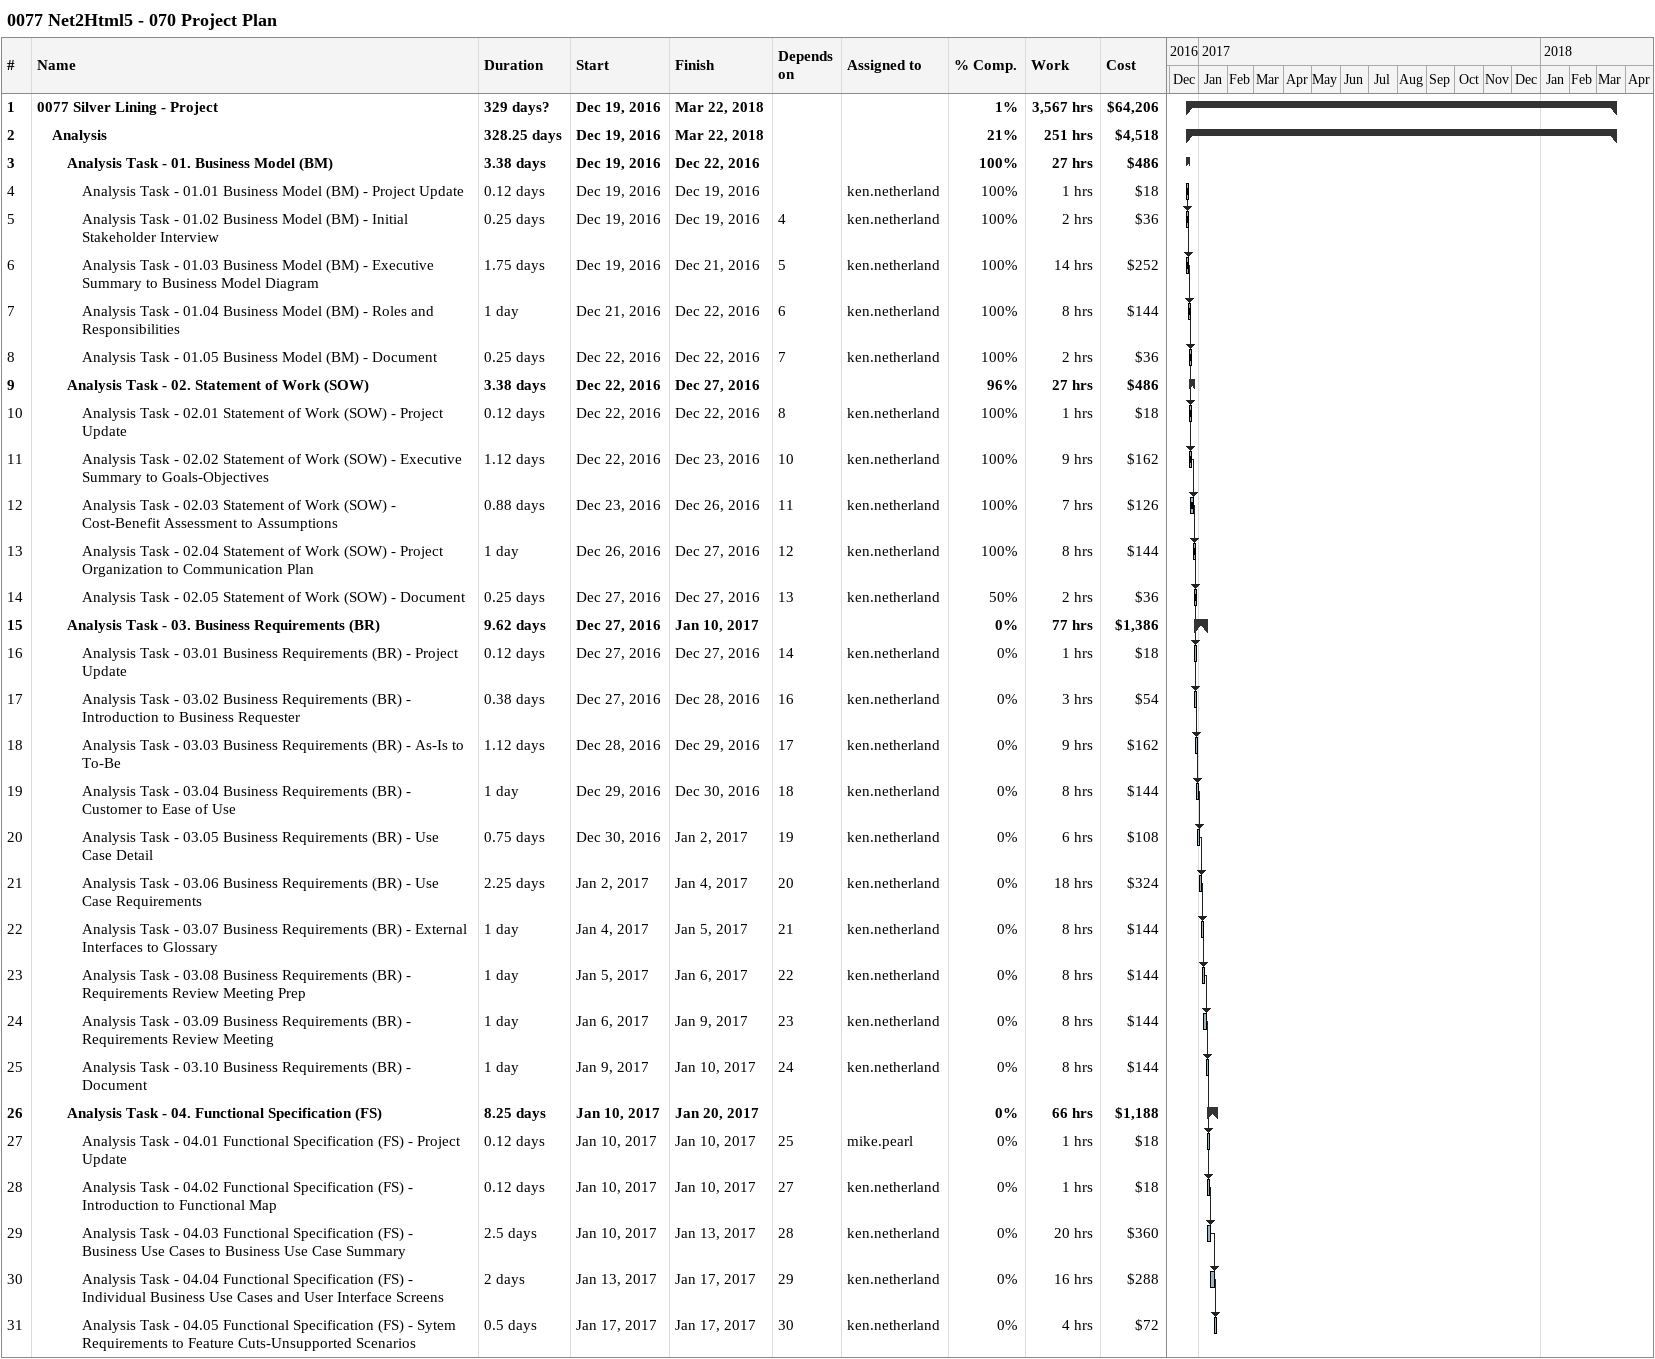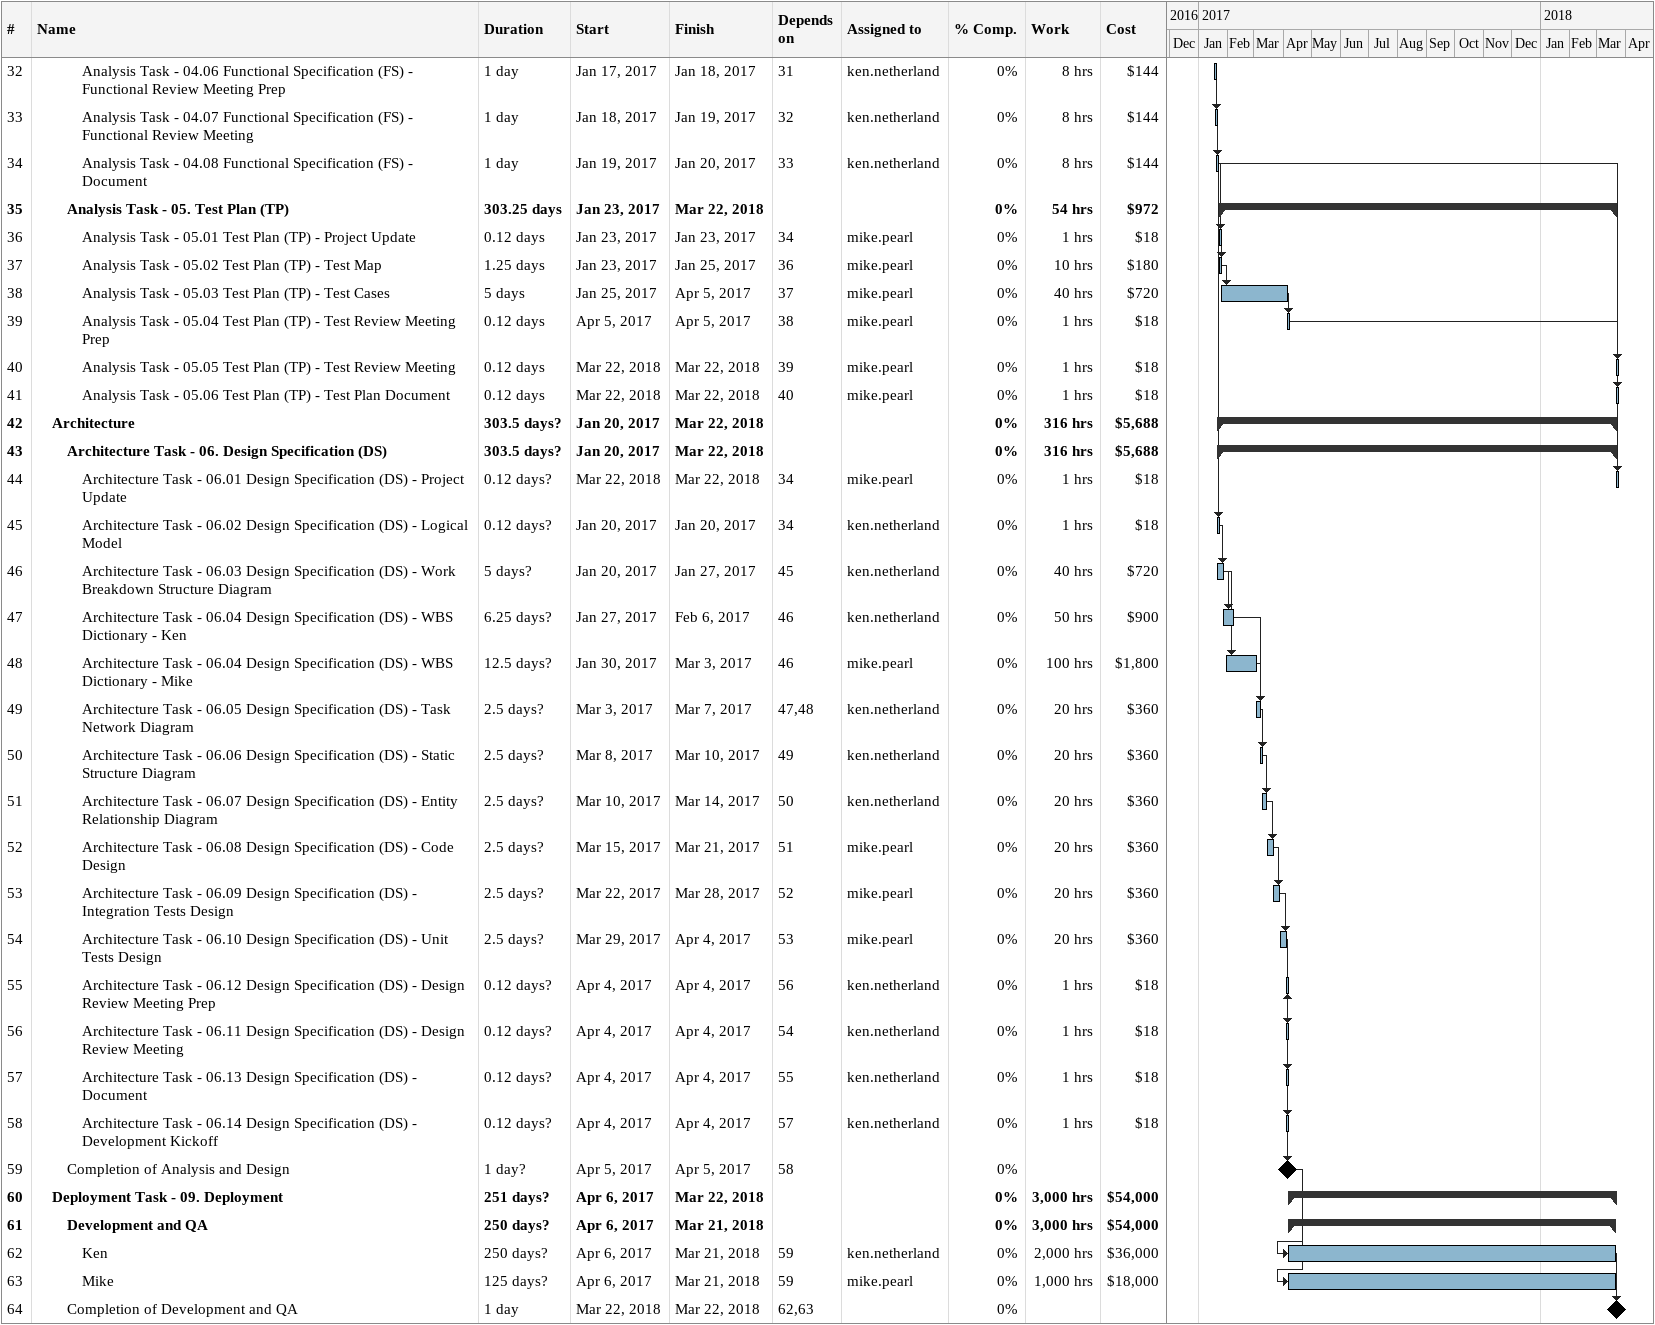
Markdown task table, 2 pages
0077 Net2Html5 - 070 Project Plan

| ID | Level | Task | Duration | Start | Finish | Predecessors | Resources | % complete | Work (h) | Cost ($) |
|---|---|---|---|---|---|---|---|---|---|---|
| 1 | 1 | **0077 Silver Lining - Project** | 329d? | 2016-12-19 | 2018-03-22 |  |  | 1 | 3567 | 64206 |
| 2 | 2 | **Analysis** | 328.25d | 2016-12-19 | 2018-03-22 |  |  | 21 | 251 | 4518 |
| 3 | 3 | **Analysis Task - 01. Business Model (BM)** | 3.38d | 2016-12-19 | 2016-12-22 |  |  | 100 | 27 | 486 |
| 4 | 4 | Analysis Task - 01.01 Business Model (BM) - Project Update | 0.12d | 2016-12-19 | 2016-12-19 |  | ken.netherland | 100 | 1 | 18 |
| 5 | 4 | Analysis Task - 01.02 Business Model (BM) - Initial Stakeholder Interview | 0.25d | 2016-12-19 | 2016-12-19 | 4 | ken.netherland | 100 | 2 | 36 |
| 6 | 4 | Analysis Task - 01.03 Business Model (BM) - Executive Summary to Business Model Diagram | 1.75d | 2016-12-19 | 2016-12-21 | 5 | ken.netherland | 100 | 14 | 252 |
| 7 | 4 | Analysis Task - 01.04 Business Model (BM) - Roles and Responsibilities | 1d | 2016-12-21 | 2016-12-22 | 6 | ken.netherland | 100 | 8 | 144 |
| 8 | 4 | Analysis Task - 01.05 Business Model (BM) - Document | 0.25d | 2016-12-22 | 2016-12-22 | 7 | ken.netherland | 100 | 2 | 36 |
| 9 | 3 | **Analysis Task - 02. Statement of Work (SOW)** | 3.38d | 2016-12-22 | 2016-12-27 |  |  | 96 | 27 | 486 |
| 10 | 4 | Analysis Task - 02.01 Statement of Work (SOW) - Project Update | 0.12d | 2016-12-22 | 2016-12-22 | 8 | ken.netherland | 100 | 1 | 18 |
| 11 | 4 | Analysis Task - 02.02 Statement of Work (SOW) - Executive Summary to Goals-Objectives | 1.12d | 2016-12-22 | 2016-12-23 | 10 | ken.netherland | 100 | 9 | 162 |
| 12 | 4 | Analysis Task - 02.03 Statement of Work (SOW) - Cost-Benefit Assessment to Assumptions | 0.88d | 2016-12-23 | 2016-12-26 | 11 | ken.netherland | 100 | 7 | 126 |
| 13 | 4 | Analysis Task - 02.04 Statement of Work (SOW) - Project Organization to Communication Plan | 1d | 2016-12-26 | 2016-12-27 | 12 | ken.netherland | 100 | 8 | 144 |
| 14 | 4 | Analysis Task - 02.05 Statement of Work (SOW) - Document | 0.25d | 2016-12-27 | 2016-12-27 | 13 | ken.netherland | 50 | 2 | 36 |
| 15 | 3 | **Analysis Task - 03. Business Requirements (BR)** | 9.62d | 2016-12-27 | 2017-01-10 |  |  | 0 | 77 | 1386 |
| 16 | 4 | Analysis Task - 03.01 Business Requirements (BR) - Project Update | 0.12d | 2016-12-27 | 2016-12-27 | 14 | ken.netherland | 0 | 1 | 18 |
| 17 | 4 | Analysis Task - 03.02 Business Requirements (BR) - Introduction to Business Requester | 0.38d | 2016-12-27 | 2016-12-28 | 16 | ken.netherland | 0 | 3 | 54 |
| 18 | 4 | Analysis Task - 03.03 Business Requirements (BR) - As-Is to To-Be | 1.12d | 2016-12-28 | 2016-12-29 | 17 | ken.netherland | 0 | 9 | 162 |
| 19 | 4 | Analysis Task - 03.04 Business Requirements (BR) - Customer to Ease of Use | 1d | 2016-12-29 | 2016-12-30 | 18 | ken.netherland | 0 | 8 | 144 |
| 20 | 4 | Analysis Task - 03.05 Business Requirements (BR) - Use Case Detail | 0.75d | 2016-12-30 | 2017-01-02 | 19 | ken.netherland | 0 | 6 | 108 |
| 21 | 4 | Analysis Task - 03.06 Business Requirements (BR) - Use Case Requirements | 2.25d | 2017-01-02 | 2017-01-04 | 20 | ken.netherland | 0 | 18 | 324 |
| 22 | 4 | Analysis Task - 03.07 Business Requirements (BR) - External Interfaces to Glossary | 1d | 2017-01-04 | 2017-01-05 | 21 | ken.netherland | 0 | 8 | 144 |
| 23 | 4 | Analysis Task - 03.08 Business Requirements (BR) - Requirements Review Meeting Prep | 1d | 2017-01-05 | 2017-01-06 | 22 | ken.netherland | 0 | 8 | 144 |
| 24 | 4 | Analysis Task - 03.09 Business Requirements (BR) - Requirements Review Meeting | 1d | 2017-01-06 | 2017-01-09 | 23 | ken.netherland | 0 | 8 | 144 |
| 25 | 4 | Analysis Task - 03.10 Business Requirements (BR) - Document | 1d | 2017-01-09 | 2017-01-10 | 24 | ken.netherland | 0 | 8 | 144 |
| 26 | 3 | **Analysis Task - 04. Functional Specification (FS)** | 8.25d | 2017-01-10 | 2017-01-20 |  |  | 0 | 66 | 1188 |
| 27 | 4 | Analysis Task - 04.01 Functional Specification (FS) - Project Update | 0.12d | 2017-01-10 | 2017-01-10 | 25 | mike.pearl | 0 | 1 | 18 |
| 28 | 4 | Analysis Task - 04.02 Functional Specification (FS) - Introduction to Functional Map | 0.12d | 2017-01-10 | 2017-01-10 | 27 | ken.netherland | 0 | 1 | 18 |
| 29 | 4 | Analysis Task - 04.03 Functional Specification (FS) - Business Use Cases to Business Use Case Summary | 2.5d | 2017-01-10 | 2017-01-13 | 28 | ken.netherland | 0 | 20 | 360 |
| 30 | 4 | Analysis Task - 04.04 Functional Specification (FS) - Individual Business Use Cases and User Interface Screens | 2d | 2017-01-13 | 2017-01-17 | 29 | ken.netherland | 0 | 16 | 288 |
| 31 | 4 | Analysis Task - 04.05 Functional Specification (FS) - Sytem Requirements to Feature Cuts-Unsupported Scenarios | 0.5d | 2017-01-17 | 2017-01-17 | 30 | ken.netherland | 0 | 4 | 72 |
| 32 | 4 | Analysis Task - 04.06 Functional Specification (FS) - Functional Review Meeting Prep | 1d | 2017-01-17 | 2017-01-18 | 31 | ken.netherland | 0 | 8 | 144 |
| 33 | 4 | Analysis Task - 04.07 Functional Specification (FS) - Functional Review Meeting | 1d | 2017-01-18 | 2017-01-19 | 32 | ken.netherland | 0 | 8 | 144 |
| 34 | 4 | Analysis Task - 04.08 Functional Specification (FS) - Document | 1d | 2017-01-19 | 2017-01-20 | 33 | ken.netherland | 0 | 8 | 144 |
| 35 | 3 | **Analysis Task - 05. Test Plan (TP)** | 303.25d | 2017-01-23 | 2018-03-22 |  |  | 0 | 54 | 972 |
| 36 | 4 | Analysis Task - 05.01 Test Plan (TP) - Project Update | 0.12d | 2017-01-23 | 2017-01-23 | 34 | mike.pearl | 0 | 1 | 18 |
| 37 | 4 | Analysis Task - 05.02 Test Plan (TP) - Test Map | 1.25d | 2017-01-23 | 2017-01-25 | 36 | mike.pearl | 0 | 10 | 180 |
| 38 | 4 | Analysis Task - 05.03 Test Plan (TP) - Test Cases | 5d | 2017-01-25 | 2017-04-05 | 37 | mike.pearl | 0 | 40 | 720 |
| 39 | 4 | Analysis Task - 05.04 Test Plan (TP) - Test Review Meeting Prep | 0.12d | 2017-04-05 | 2017-04-05 | 38 | mike.pearl | 0 | 1 | 18 |
| 40 | 4 | Analysis Task - 05.05 Test Plan (TP) - Test Review Meeting | 0.12d | 2018-03-22 | 2018-03-22 | 39 | mike.pearl | 0 | 1 | 18 |
| 41 | 4 | Analysis Task - 05.06 Test Plan (TP) - Test Plan Document | 0.12d | 2018-03-22 | 2018-03-22 | 40 | mike.pearl | 0 | 1 | 18 |
| 42 | 2 | **Architecture** | 303.5d? | 2017-01-20 | 2018-03-22 |  |  | 0 | 316 | 5688 |
| 43 | 3 | **Architecture Task - 06. Design Specification (DS)** | 303.5d? | 2017-01-20 | 2018-03-22 |  |  | 0 | 316 | 5688 |
| 44 | 4 | Architecture Task - 06.01 Design Specification (DS) - Project Update | 0.12d? | 2018-03-22 | 2018-03-22 | 34 | mike.pearl | 0 | 1 | 18 |
| 45 | 4 | Architecture Task - 06.02 Design Specification (DS) - Logical Model | 0.12d? | 2017-01-20 | 2017-01-20 | 34 | ken.netherland | 0 | 1 | 18 |
| 46 | 4 | Architecture Task - 06.03 Design Specification (DS) - Work Breakdown Structure Diagram | 5d? | 2017-01-20 | 2017-01-27 | 45 | ken.netherland | 0 | 40 | 720 |
| 47 | 4 | Architecture Task - 06.04 Design Specification (DS) - WBS Dictionary - Ken | 6.25d? | 2017-01-27 | 2017-02-06 | 46 | ken.netherland | 0 | 50 | 900 |
| 48 | 4 | Architecture Task - 06.04 Design Specification (DS) - WBS Dictionary - Mike | 12.5d? | 2017-01-30 | 2017-03-03 | 46 | mike.pearl | 0 | 100 | 1800 |
| 49 | 4 | Architecture Task - 06.05 Design Specification (DS) - Task Network Diagram | 2.5d? | 2017-03-03 | 2017-03-07 | 47, 48 | ken.netherland | 0 | 20 | 360 |
| 50 | 4 | Architecture Task - 06.06 Design Specification (DS) - Static Structure Diagram | 2.5d? | 2017-03-08 | 2017-03-10 | 49 | ken.netherland | 0 | 20 | 360 |
| 51 | 4 | Architecture Task - 06.07 Design Specification (DS) - Entity Relationship Diagram | 2.5d? | 2017-03-10 | 2017-03-14 | 50 | ken.netherland | 0 | 20 | 360 |
| 52 | 4 | Architecture Task - 06.08 Design Specification (DS) - Code Design | 2.5d? | 2017-03-15 | 2017-03-21 | 51 | mike.pearl | 0 | 20 | 360 |
| 53 | 4 | Architecture Task - 06.09 Design Specification (DS) - Integration Tests Design | 2.5d? | 2017-03-22 | 2017-03-28 | 52 | mike.pearl | 0 | 20 | 360 |
| 54 | 4 | Architecture Task - 06.10 Design Specification (DS) - Unit Tests Design | 2.5d? | 2017-03-29 | 2017-04-04 | 53 | mike.pearl | 0 | 20 | 360 |
| 55 | 4 | Architecture Task - 06.12 Design Specification (DS) - Design Review Meeting Prep | 0.12d? | 2017-04-04 | 2017-04-04 | 56 | ken.netherland | 0 | 1 | 18 |
| 56 | 4 | Architecture Task - 06.11 Design Specification (DS) - Design Review Meeting | 0.12d? | 2017-04-04 | 2017-04-04 | 54 | ken.netherland | 0 | 1 | 18 |
| 57 | 4 | Architecture Task - 06.13 Design Specification (DS) - Document | 0.12d? | 2017-04-04 | 2017-04-04 | 55 | ken.netherland | 0 | 1 | 18 |
| 58 | 4 | Architecture Task - 06.14 Design Specification (DS) - Development Kickoff | 0.12d? | 2017-04-04 | 2017-04-04 | 57 | ken.netherland | 0 | 1 | 18 |
| 59 | 3 | Completion of Analysis and Design | 1d? | 2017-04-05 | 2017-04-05 | 58 |  | 0 |  |  |
| 60 | 2 | **Deployment Task - 09. Deployment** | 251d? | 2017-04-06 | 2018-03-22 |  |  | 0 | 3000 | 54000 |
| 61 | 3 | **Development and QA** | 250d? | 2017-04-06 | 2018-03-21 |  |  | 0 | 3000 | 54000 |
| 62 | 4 | Ken | 250d? | 2017-04-06 | 2018-03-21 | 59 | ken.netherland | 0 | 2000 | 36000 |
| 63 | 4 | Mike | 125d? | 2017-04-06 | 2018-03-21 | 59 | mike.pearl | 0 | 1000 | 18000 |
| 64 | 3 | Completion of Development and QA | 1d | 2018-03-22 | 2018-03-22 | 62, 63 |  | 0 |  |  |
